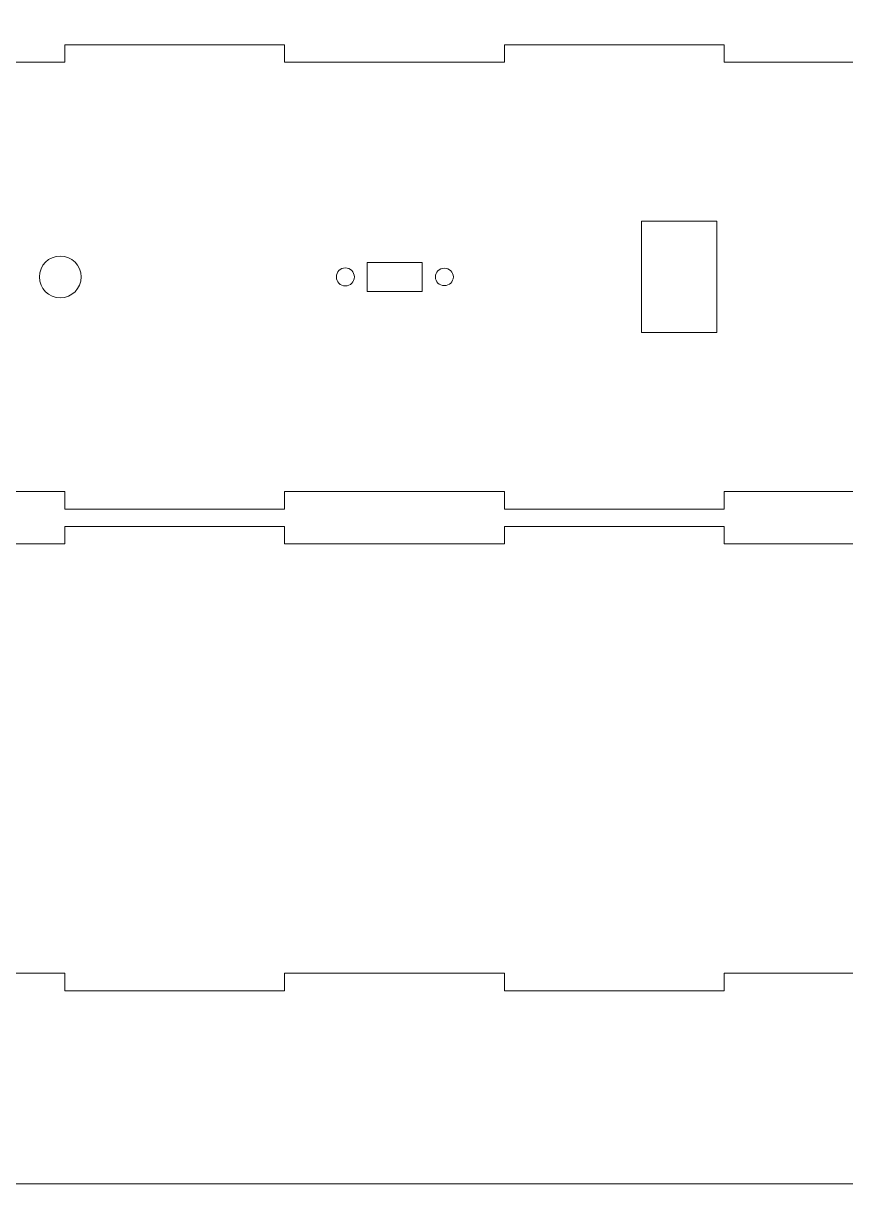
# Model space of a CAD drawing. Header units: millimetres. Extents: x 0 to 802, y 0 to 796.
# Drawn here: x 333.3 to 475.1, y 0 to 200 of the extents above; entities that cross this region are included whole.
import ezdxf

# ---------------------------------------------------------------- set-up
doc = ezdxf.new("R2010")
doc.units = ezdxf.units.MM
doc.header["$MEASUREMENT"] = 0
doc.layers.add('Laag 1', color=7, linetype='Continuous', lineweight=0)

# ---------------------------------------------------------------- blocks, each defined once
blk = doc.blocks.new('Block_0')
at = {"layer": 'Laag 1'}
blk.add_lwpolyline([(0, 795.51), (801.99, 795.51), (801.99, 0), (0, 0)], close=True, dxfattribs=at)
at = {"layer": 'Laag 1', "color": 1, "lineweight": 15, "true_color": 0xff0000}
for points in [[(452.89, 146.68), (439.89, 146.68), (439.89, 165.88), (452.89, 165.88)], [(402.1, 153.78), (392.6, 153.78), (392.6, 158.78), (402.1, 158.78)]]:
    blk.add_lwpolyline(points, close=True, dxfattribs=at)
for points in [[(343.33, 156.28), (343.33, 154.3), (341.72, 152.68), (339.73, 152.68), (337.75, 152.68), (336.13, 154.3), (336.13, 156.28), (336.13, 158.27), (337.75, 159.88), (339.73, 159.88), (341.72, 159.88), (343.33, 158.27), (343.33, 156.28)], [(390.4, 156.28), (390.4, 155.43), (389.7, 154.73), (388.85, 154.73), (387.99, 154.73), (387.3, 155.43), (387.3, 156.28), (387.3, 157.14), (387.99, 157.83), (388.85, 157.83), (389.7, 157.83), (390.4, 157.14), (390.4, 156.28)], [(407.46, 156.28), (407.46, 155.46), (406.77, 154.78), (405.91, 154.78), (405.06, 154.78), (404.36, 155.46), (404.36, 156.28), (404.36, 157.11), (405.06, 157.78), (405.91, 157.78), (406.77, 157.78), (407.46, 157.11), (407.46, 156.28)]]:
    blk.add_open_spline(points, degree=3, knots=[0, 0, 0, 0, 1, 1, 1, 2, 2, 2, 3, 3, 3, 4, 4, 4, 4], dxfattribs=at)

msp = doc.modelspace()

# ---------------------------------------------------------------- linework, layer by layer
at = {"layer": 'Laag 1', "color": 1, "lineweight": 15, "true_color": 0xff0000}
for points in [[(492, 193.28), (454.13, 193.28), (454.13, 196.28), (416.25, 196.28), (416.25, 193.28), (378.38, 193.28), (378.38, 196.28), (340.5, 196.28), (340.5, 193.28), (302.63, 193.28)], [(302.63, 119.28), (340.5, 119.28), (340.5, 116.28), (378.38, 116.28), (378.38, 119.28), (416.25, 119.28), (416.25, 116.28), (454.13, 116.28), (454.13, 119.28), (492, 119.28)], [(492, 110.28), (454.13, 110.28), (454.13, 113.28), (416.25, 113.28), (416.25, 110.28), (378.38, 110.28), (378.38, 113.28), (340.5, 113.28), (340.5, 110.28), (302.63, 110.28)], [(302.63, 36.28), (340.5, 36.28), (340.5, 33.28), (378.38, 33.28), (378.38, 36.28), (416.25, 36.28), (416.25, 33.28), (454.13, 33.28), (454.13, 36.28), (492, 36.28)]]:
    msp.add_lwpolyline(points, dxfattribs=at)

# ---------------------------------------------------------------- block references
at = {"layer": 'Laag 1'}
msp.add_blockref('Block_0', (0, 0), dxfattribs=at)

doc.saveas('drawing.dxf')
